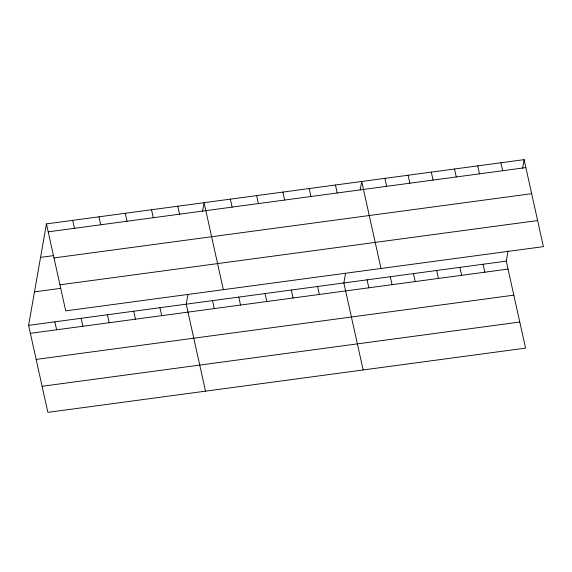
<?xml version="1.0" encoding="UTF-8"?>
<svg xmlns="http://www.w3.org/2000/svg" width="572" height="572" viewBox="0 0 572 572"><rect width="100%" height="100%" fill="white"/><g stroke="black" fill="none" stroke-linecap="round" stroke-linejoin="round"><path stroke-width="0.86" d="M508.086 250.815L506.27 261.118L525.561 348.112L47.884 412.362L28.6 325.361L46.439 223.888L524.116 159.638L543.4 246.639L65.73 310.882L46.439 223.888M187.895 294.716L186.229 304.161L205.52 391.155M202.567 211.275L204.075 202.688L223.359 289.682M345.524 273.516L343.865 282.961L363.148 369.955M360.196 190.068L361.704 181.481L380.995 268.483M522.601 168.225L524.116 159.638M48.205 231.846L525.875 167.603M40.555 257.371L53.689 255.605M53.99 257.929L531.66 193.686M59.946 284.799L537.616 220.556M34.484 291.877L60.761 288.345M28.6 325.361L506.27 261.118M30.366 333.326L508.036 269.076M36.15 359.402L513.82 295.159M42.106 386.279L519.776 322.029M500.915 162.763L502.674 170.721M477.713 165.88L479.479 173.845M483.068 264.235L484.834 272.2M454.511 169.005L456.277 176.963M459.867 267.36L461.633 275.318M431.309 172.122L433.076 180.087M436.665 270.477L438.431 278.435M408.108 175.246L409.874 183.204M413.47 273.602L415.229 281.56M384.906 178.364L386.672 186.322M390.268 276.719L392.027 284.677M367.067 279.837L368.833 287.802M335.435 185.021L337.201 192.978M309.159 188.553L310.925 196.511M317.589 286.493L319.355 294.451M282.89 192.085L284.656 200.043M291.32 290.025L293.086 297.991M256.621 195.617L258.38 203.582M265.05 293.558L266.809 301.523M230.344 199.149L232.11 207.114M238.774 297.097L240.54 305.055M212.505 300.629L214.271 308.587M177.799 206.22L179.565 214.178M151.53 209.752L153.296 217.71M159.96 307.693L161.726 315.658M125.261 213.285L127.02 221.25M133.691 311.225L135.45 319.19M98.985 216.817L100.751 224.782M107.414 314.764L109.18 322.722M72.716 220.356L74.482 228.314M81.145 318.297L82.911 326.255M54.869 321.829L56.635 329.787"/></g></svg>
